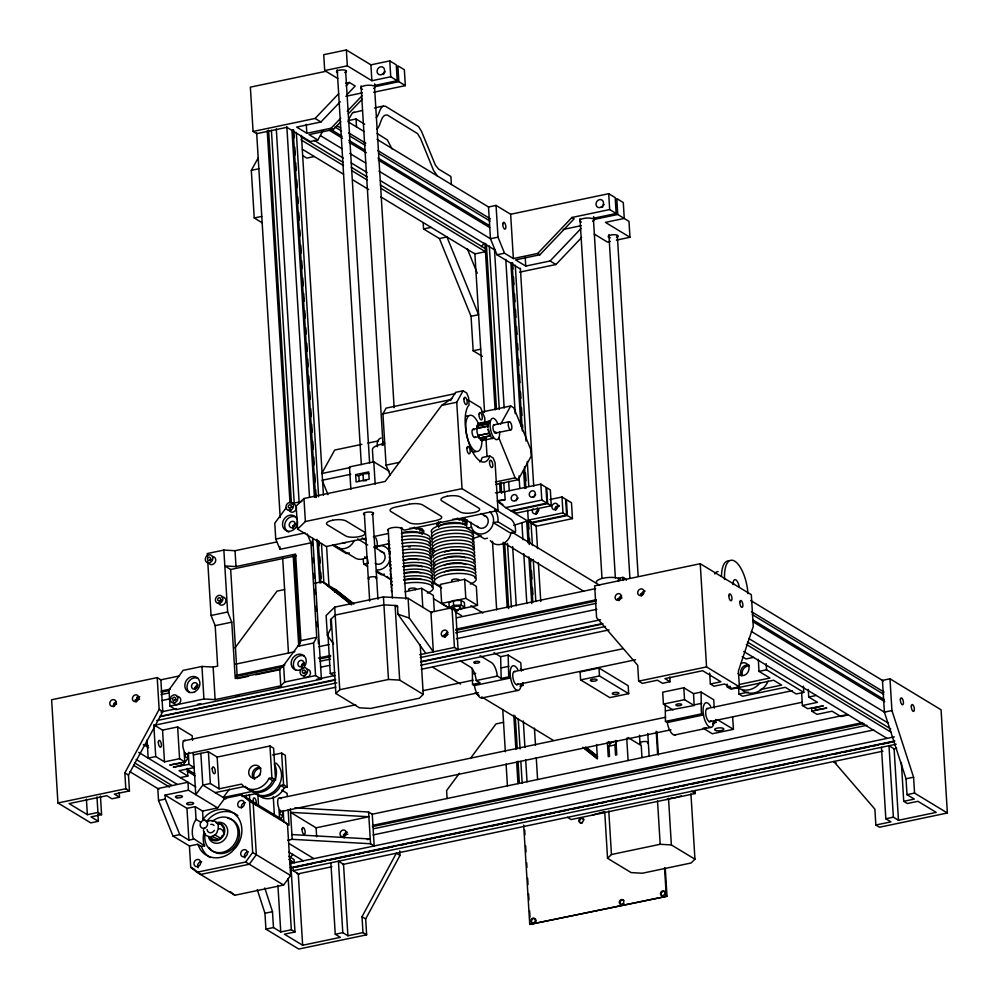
<?xml version="1.0" encoding="UTF-8"?>
<svg xmlns="http://www.w3.org/2000/svg" width="999" height="999" viewBox="0 0 999 999"><rect width="100%" height="100%" fill="white"/><g stroke="black" fill="none" stroke-linecap="round" stroke-linejoin="round"><path stroke-width="1.5" d="M479.745 424.188L480.019 423.638M488.961 423.077L489.023 421.69L477.722 424.051L478.046 424.612M219.268 824.4L218.282 823.601M488.224 429.145L489.11 431.568M480.569 439.897L486.376 438.062M472.315 668.294L472.539 684.44L474.363 685.551A12.587 4.983 78.2 0 0 482.829 697.652M493.993 652.659L500.624 656.68L501.198 678.433L508.741 676.847L510.564 677.959L474.363 685.551M500.624 656.68L508.166 655.107L508.741 676.847M665.222 705.282L665.459 721.428L667.282 722.527A12.587 4.983 78.2 0 0 675.749 734.627M673.026 709.927L663.423 704.095L662.687 692.195L683.816 687.762L693.543 693.668L694.143 705.494L665.571 710.888M693.543 693.668L701.086 692.082L701.286 710.639L701.66 713.835L703.483 714.934L667.282 722.527M212.175 821.49A18.469 15.897 -58.8 0 1 237.15 826.997A18.469 15.897 -58.8 0 1 222.465 852.347A18.469 15.897 -58.8 0 1 205.095 833.715C205.12 836.026 208.404 836.151 210.552 836.987C215.534 835.564 219.006 843.506 221.965 835.926C227.535 833.815 218.881 824.325 217.332 831.131C217.395 833.403 213.761 836.388 212.113 835.951M210.19 837.824L211.438 838.136M381.893 445.054L383.229 441.983M481.98 439.697L481.543 440.509L480.756 439.26M207.367 822.552L207.243 821.877M488.299 423.439L476.96 425.836L476.985 432.005L478.009 435.626L489.597 433.141L490.072 434.14M488.673 423.813L477.372 426.186L477.709 424.063M388.499 530.993A7.13 2.273 -3.5 0 1 391.808 527.772A7.13 2.273 -3.5 0 1 401.323 528.309L404.345 530.144L498.014 510.501L495.092 462.687L493.181 458.017L489.747 455.931L488.886 458.254A30.207 11.963 78.2 0 1 470.317 446.99A30.207 11.963 78.2 0 1 467.844 406.568L469.055 405.119L468.606 397.652L466.708 393.007L463.061 390.796L455.519 392.382L450.524 400.587M488.012 426.024L488.012 426.973M479.233 438.136L490.521 435.789L479.183 438.174L478.771 437.475L478.309 435.527L489.26 433.191M333.566 644.005L327.335 635.239L331.031 628.246L330.507 619.655L335.189 615.084L383.916 604.857L397.402 605.619L397.927 614.21L425.811 653.433M157.205 677.609L160.864 679.832L162.8 711.588L128.484 775.062L129.458 790.946L125.812 788.735L124.838 772.851L159.153 709.365L157.205 677.609L51.623 699.762L57.93 802.971L90.772 822.889L98.314 821.303L97.877 814.085M366.633 934.814L362.987 932.604L362.013 916.72L396.328 853.233L399.975 855.444L365.671 918.93L366.633 934.814L298.763 949.05L265.921 929.132L264.947 913.248L257.255 889.56M262.2 222.802L254.233 217.982L251.323 170.342L258.104 158.067M326.386 71.204L250.362 87.15L253.072 131.456L256.718 133.666L286.888 127.335L310.314 141.546L317.857 139.972L322.852 130.919M348.201 120.13L352.447 112.85L362.412 110.452M376.236 117.67C379.608 115.097 379.608 104.72 385.464 106.256L418.544 126.573L421.516 131.369L435.389 165.11L438.499 168.993L450.899 176.523L451.386 184.465M376.81 129.096C381.044 126.286 380.656 113.649 387.462 115.11L417.52 133.591L420.492 138.386L433.529 170.379L437.462 176.024M390.209 475.299L386.076 465.147L382.929 413.861L386.089 408.129L455.469 393.581M276.573 541.995L235.04 550.711L223.851 550.074L227.647 612L231.78 622.152L235.227 678.521L279.72 669.193L283.616 665.396L297.727 646.353L300.899 640.621L295.604 554.083L236.014 566.583L224.825 565.958L230.669 569.492L296.266 555.731M312.799 538.461L321.403 679.12L315.559 675.586L313.574 643.031L316.733 637.3L310.951 542.819L307.205 533.866M498.014 510.501L462.025 488.661L456.743 402.247L463.061 390.796M500.636 424.25L510.726 405.981L513.823 407.867L530.781 449.5L531.193 456.231L518.219 479.72L495.591 484.465M496.54 432.342L496.178 432.992A4.383 1.736 78.2 0 1 493.131 429.133A4.383 1.736 78.2 0 1 494.605 424.812M607.38 742.232L608.266 756.668L609.515 756.405L608.891 746.216L611.151 742.107L617.195 740.846M615.908 740.434L616.795 754.869L615.546 755.132L614.922 744.954L616.62 741.87M193.656 839.148L188.911 840.147L179.783 834.602L165.31 799.075L165.072 795.104L186.963 808.378L195.267 806.643L196.041 819.367L194.305 822.364A21.816 18.794 -58.8 0 0 193.294 838.436L204.595 845.791L201.373 846.465L197.727 844.255L189.423 845.991L173.002 836.026L158.529 800.499L157.805 788.586L187.962 782.254L188.449 790.197L217.645 807.904L224.7 798.388L241.521 794.854L279.47 817.881L287.5 824.237L290.634 875.524L283.579 885.039L234.84 895.254L196.915 872.252L190.734 867.357L189.423 845.991M193.319 754.932L208.404 751.76L217.17 757.08L269.955 746.003L273.614 748.214L275.549 779.969L271.903 777.759L269.031 778.358L267.208 781.505A18.469 15.897 -58.8 0 1 243.744 786.438L241.583 784.115L219.106 788.835L210.352 783.528L202.809 785.102L195.754 794.63L193.244 752.434M275.549 779.969L272.677 780.581L270.854 783.728A18.469 15.897 -58.8 0 1 247.39 788.648L245.23 786.338M272.59 754.982L281.631 753.084L285.289 755.294L287.225 787.062L283.579 784.839L280.707 785.451L278.883 788.598A18.469 15.897 -58.8 0 1 255.419 793.518M287.225 787.062L284.353 787.662L282.53 790.808A18.469 15.897 -58.8 0 1 259.066 795.728L256.905 793.418L241.92 796.565M286.238 507.717L274.775 523.189L275.749 539.073L280.032 549.313L310.951 542.819M481.468 246.753L484.016 243.319M234.977 647.901L277.06 591.121L284.603 589.547M187.387 768.468L187.849 776.036L179.083 770.716L194.168 767.557L188.936 764.385L173.252 767.182L182.929 765.147L187.987 758.316L187.725 754.058L184.715 754.695M229.42 789.173L223.239 797.502L253.259 791.208M214.323 830.356L213.524 831.443A4.383 3.771 -58.8 0 1 207.068 829.395M196.915 872.252L245.629 862.025L252.685 852.497L249.55 801.21L241.521 794.854M280.332 819.28L282.854 815.871L282.592 811.613L281.194 811.55L279.683 809.839L279.945 814.098L282.854 815.871M290.272 857.779L292.819 854.345M459.403 773.288L446.603 790.571L447.09 798.513M470.379 758.478L495.991 723.925L503.533 722.339M452.36 398.102L441.645 405.419L385.189 481.456L303.971 498.501L296.179 506.081L297.59 529.108L326.286 546.515L365.734 538.236M283.266 810.901L283.816 821.927M207.28 821.69C212.487 818.618 219.78 821.877 218.082 828.358M237.824 815.571A25.175 21.678 -58.8 0 0 210.29 817.507L206.706 821.34L203.047 819.13L206.643 815.296A25.175 21.678 -58.8 0 1 223.664 809.315L229.258 810.551L234.178 813.348L238.074 817.532A25.175 21.678 -58.8 0 1 236.239 847.04L231.793 851.81A25.175 21.678 -58.8 0 1 200.349 849.575L197.74 844.305M253.072 131.456L315.11 118.444L338.673 93.706M346.166 85.839L349.375 82.467L355.219 86.001L346.653 95.005M340.809 118.057L331.168 128.184L306.83 133.279L296.616 127.085L320.954 121.978L340.222 101.748M347.227 111.314L362.225 95.579M317.857 139.972L309.028 134.615L333.354 129.508L340.859 121.641M348.351 113.774L362.262 99.151M496.053 205.407L498.002 237.163L504.532 253.197L513.361 258.554L537.699 253.446L571.952 217.482L609.665 209.565L616.158 213.511L615.197 197.627L608.703 193.694L510.651 214.261L496.053 205.407L488.511 206.98L377.06 139.373M581.156 228.371L550.099 260.976L525.761 266.084L515.546 259.89L539.885 254.782L574.15 218.806L571.952 217.482M519.617 272.14L555.943 264.523L581.643 237.537M297.59 529.108L305.382 521.515L462.025 488.661M431.905 612.862L408.104 598.314L383.429 596.927L334.715 607.142L326.124 615.509L327.335 635.239M207.73 561.301L211.051 615.484L215.185 625.636L217.657 666.121L213.137 667.07L201.948 666.445L183.092 670.391L169.006 689.834L169.992 706.106L203.933 698.988L215.122 699.625L280.744 685.863L284.64 682.067L315.559 675.586M335.864 693.506L339.76 689.71L388.474 679.47L399.675 680.107L423.239 694.417L419.355 698.214L370.629 708.441L359.44 707.804L335.864 693.506L331.306 618.881M607.554 858.303L611.45 854.52L660.177 844.292L671.365 844.929L694.942 859.202L691.046 862.999L642.32 873.238L631.131 872.602L607.554 858.303L604.707 811.663M220.891 824.462C222.814 826.66 224.725 828.521 223.664 831.805M368.881 473.563L362.999 473.751L358.853 475.924L359.19 481.518M460.327 609.452L464.672 607.167L464.373 602.397L461.014 600.349L453.284 600.599L448.938 602.884L449.238 607.654L451.473 609.015M449.238 607.654L453.583 605.357L461.301 605.119L464.672 607.167M296.89 873.576L297.552 873.363M488.573 421.278L478.671 423.364L478.558 424.2M472.415 538.686L481.256 535.839M513.673 525.399L528.409 520.654M203.808 828.671C203.222 829.944 203.234 832.554 205.12 833.628M187.725 754.058L186.313 753.995L184.803 752.284L185.065 756.543L187.987 758.316M592.207 815.134L603.721 811.862M599.75 813.548L604.17 812.299M666.645 799.512L672.539 797.839M674.188 797.939L681.38 795.891M213.886 839.272L212.75 839.847L212.5 838.76M299.375 874.15L298.589 874.312M362.475 89.311A7.13 2.273 -3.5 0 1 363.211 86.051A7.13 2.273 -3.5 0 1 373.251 85.739L397.227 80.707L396.266 64.835L389.76 60.889L370.916 64.848L346.353 49.95L323.726 54.695L324.7 70.579L337.762 78.496M324.7 70.579L347.327 65.834L371.878 80.719L390.734 76.773L397.227 80.707M345.604 83.254L349.375 82.467M373.763 88.486A7.13 2.273 -3.5 0 0 374.862 86.713L398.838 81.681L405.332 85.627L404.358 69.743L397.864 65.809L398.838 81.681M345.829 96.316L362.412 92.832M373.651 92.27L405.332 85.627M374.475 107.929L383.529 106.031M348.489 120.554L356.031 118.981L364.71 124.251M314.335 156.531L306.793 158.117L302.822 155.719M251.323 170.342L258.866 168.756M254.233 217.982L261.775 216.396M423.189 222.889L423.551 228.946L431.093 227.36M439.398 238.561L446.94 236.975L478.596 314.71L471.053 316.296L439.398 238.561L423.551 228.946M498.002 237.163L490.459 238.736L378.996 171.129M616.158 213.511L592.182 218.531A7.13 2.273 -3.5 0 0 582.142 218.856A7.13 2.273 -3.5 0 0 581.406 222.103M592.694 221.278A7.13 2.273 -3.5 0 0 593.793 219.505L617.769 214.485L628.995 221.391L629.969 237.275L616.395 240.122M563.249 229.433L581.343 225.637M488.511 206.98L490.459 238.736L496.99 254.782L504.532 253.197M610.352 241.383L607.342 242.02L594.268 234.091M471.053 316.296L473.164 350.774L480.706 349.188M382.929 413.861L450.799 399.625M441.645 405.419L456.743 402.247M482.067 412L510.726 405.981M361.863 444.355L334.702 450.049L321.728 473.538L350.387 467.52M367.894 443.094L378.446 440.871M479.545 424.4L488.036 422.614M476.748 428.384L488.024 426.011M473.126 429.245L488.349 426.111M494.255 424.812L509.34 421.653M474.55 437.487L479.07 436.538M495.666 433.054L510.751 429.895A4.196 1.661 78.2 0 0 511.163 423.751A4.196 1.661 78.2 0 0 508.216 423.676A4.196 1.661 78.2 0 0 510.751 429.895M389.111 471.103L373.801 461.825L349.488 466.92L350.861 489.248M481.918 440.596L493.231 438.224M386.076 465.147L399.65 462.3M350.799 474.263L322.14 480.269L327.997 494.63M355.656 474.637L368.718 471.89L369.168 479.195L356.106 481.943L355.656 474.637L357.854 475.961M489.747 455.931L482.205 457.517L481.343 459.84A30.207 11.963 78.2 0 1 479.782 461.988M291.77 503.546L301.848 501.423M495.516 481.955L515.122 477.847L518.219 479.72M223.851 550.074L207.255 553.558L207.455 556.655M275.749 539.073L305.195 532.892M495.417 492.869L504.632 491.745L540.834 484.153L545.941 487.25L546.915 503.134L510.714 510.726M572.452 518.618L567.345 515.521L566.383 499.65L571.49 502.747L572.452 518.618L536.251 526.211L505.606 507.629L497.577 501.273L505.119 499.687L504.632 491.745M505.606 507.629L541.808 500.037L546.915 503.134M373.314 536.65L388.486 533.466M549.937 499.525L562 496.99L565.646 499.2L566.62 515.084L531.93 522.365L528.271 520.142L527.659 510.039M547.652 503.571L512.949 510.851L516.595 513.061L551.298 505.781L550.324 489.91L546.678 487.699L547.652 503.571L551.298 505.781M378.359 545.929L389.173 543.668M349.325 552.909L346.303 553.546L332.542 545.192M374.2 547.689L377.21 547.052A17.52 15.085 -58.8 0 0 375.711 537.699M466.983 519.705A17.52 15.085 -58.8 0 0 466.983 528.234L471.503 527.285M515.409 532.367L497.889 521.753L493.369 522.702L510.876 533.316L515.409 532.367A17.52 15.085 -58.8 0 0 511.263 519.343L497.34 510.764M528.271 520.142L562.974 512.874L566.62 515.084M531.143 523.114L567.345 515.521M430.694 549.25L433.703 548.626M363.311 559.365A17.52 15.085 -58.8 0 0 363.823 564.16L368.344 563.211M487.512 538.224L484.503 538.848L466.983 528.234M314.772 583.216L322.315 581.63L336.9 590.484L354.008 604.033M384.353 574.15L381.343 574.787L376.336 571.753M211.051 615.484L227.647 612M215.185 625.636L231.78 622.152M405.057 591.783L421.653 588.299L433.329 595.392L434.315 611.513M454.857 610.164L477.485 605.419L476.323 586.363L464.647 579.283L440.509 584.353L441.67 603.408L449.463 608.129M441.67 603.408L465.809 598.339L477.485 605.419M419.73 654.707L454.445 647.439L458.091 649.65L455.656 609.952L452.01 607.742L430.931 612.162L433.354 651.86L409.315 618.044L408.104 598.314M300.899 640.621L316.733 637.3M626.398 580.219A17.52 5.594 -3.5 0 0 622.926 577.372L618.393 578.321L618.581 581.368M297.727 646.353L313.574 643.031M709.677 673.126L710.351 684.003L713.998 686.213L724.55 684.003L731.855 688.423L739.397 686.837L738.423 670.966L753.271 626.46L751.323 594.692L700.237 563.711L594.655 585.864L596.59 617.619L637.699 665.284L638.673 681.156L642.32 683.378L657.404 680.207L662.512 683.304L670.054 681.73L669.78 677.06M160.514 679.894L178.833 676.061M235.689 664.135L294.855 651.723M318.656 646.728L329.208 644.517M456.668 617.782L595.591 588.636M161.189 691.008L170.354 689.098M236.001 675.324L284.852 665.072M318.431 658.029L330.644 655.469M455.831 629.208L596.278 599.75M136.701 697.339L139.748 696.703M161.126 692.22L168.756 690.621M235.926 676.523L283.254 666.608M319.892 658.915L330.582 656.68M455.756 630.419L596.203 600.961M113.661 704.557L116.721 703.92M135.04 700.074L139.623 699.113M160.989 694.63L168.619 693.031M194.58 687.587L197.627 686.95M237.325 678.621L248.002 676.373M255.644 674.775L280.07 669.655M301.436 665.172L304.495 664.535M319.755 661.326L330.444 659.09M443.419 635.389L447.989 634.427M455.631 632.829L596.078 603.371M617.444 598.888L622.027 597.926M640.347 594.08L643.393 593.443M161.776 700.536L170.929 698.613M320.542 667.245L329.695 665.322M456.406 638.736L596.853 609.278M327.872 633.778L330.294 673.476L334.815 672.527M160.926 711.975L176.199 708.778M197.565 704.295L200.624 703.646M235.727 696.291L238.786 695.641M278.471 687.324L281.531 686.675M316.646 679.32L334.965 675.474M420.242 657.579L600.586 619.755M321.403 679.12L175.836 709.652L169.992 706.106M159.927 716.358L335.489 679.532M420.979 661.6L602.647 623.501M159.54 716.795L335.664 680.032M420.579 662.037L602.809 624M156.681 720.616L336.813 682.829M420.779 665.222L605.494 626.473M154.146 725.311L335.814 687.212M421.303 669.28L609.078 629.894M153.796 724.799L162.55 730.107L177.635 726.947L192.233 735.801L192.507 740.334M472.652 673.9L475.674 673.276M501.311 667.894L508.853 666.308M183.329 740.958L355.706 704.807M422.814 690.721L473.151 680.169M514.335 671.528L622.639 648.813M460.314 660.938L470.866 667.344A12.225 4.845 78.2 0 1 476.236 680.531L497.365 676.111L501.198 678.433M472.539 684.44L480.082 682.866L476.236 680.531M185.489 740.496A7.13 2.822 78.2 0 0 182.879 742.931A7.13 2.822 78.2 0 0 184.003 750.686L184.815 761.875L179.583 758.703L164.498 761.862L155.732 756.555L148.189 758.141L147.09 739.984M185.589 754.145L478.471 692.719M516.595 684.715L635.576 659.765M598.988 668.019L580.132 671.977L580.619 679.907L609.815 697.614L628.671 693.668L628.184 685.726L598.988 668.019L599.475 675.961L628.671 693.668M519.942 686.113L522.964 685.476L522.952 682.504M481.58 698.039L517.782 690.446M184.815 761.875L169.73 765.034L180.007 763.373L182.929 765.147M580.619 679.907L599.475 675.961M57.93 802.971L125.812 788.735M638.673 681.156L706.555 666.92L739.397 686.837M180.307 777.609L187.849 776.036M753.508 657.379L745.966 658.965L742.207 656.693M129.458 790.946L114.373 794.105L119.48 797.214L119.193 792.544M119.48 797.214L111.938 798.788L106.831 795.691L69.118 803.608L87.363 814.672L97.927 812.449L101.573 814.672L100.437 796.028M165.072 795.104L188.449 790.197M758.291 659.365L759.015 671.378L766.558 669.805L803.783 692.382L803.408 686.226M710.351 684.003L720.903 681.78L702.659 670.716L664.947 678.633L670.054 681.73M158.529 800.499L165.31 799.075M101.573 814.672L91.021 816.882L98.314 821.303M215.21 792.632L243.731 786.65M727.11 684.115L727.284 686.975L730.331 686.338M739.485 684.415L769.967 678.021L759.015 671.378M663.423 704.095L684.54 699.675L694.143 705.494M738.523 686.912L738.96 694.055L748.114 692.145M760.301 689.585L781.643 685.102L773.613 680.232L730.931 689.185L727.284 686.975M694.23 704.869L701.773 703.296M195.267 806.643L202.56 811.076L217.645 807.904M279.732 798.189L665.646 717.232M706.83 708.603L792.257 690.684M665.459 721.428L701.66 713.835M803.783 692.382L796.24 693.955L785.289 687.312L742.619 696.266L738.96 694.055M836.2 762.961L833.778 761.488L874.887 809.153L875.848 825.024L879.507 827.234L947.377 812.999L941.07 709.789L889.984 678.808L882.442 680.381L884.39 712.137L906.031 778.783L907.005 794.667L914.297 799.088L903.733 801.31L901.36 762.474M808.266 689.472L808.728 697.04L816.27 695.454M280.469 811.688L670.966 729.782M709.09 721.79L802.147 702.272M173.002 836.026L179.783 834.602M712.861 723.089L715.883 722.464L715.871 719.492M608.891 746.216L614.922 744.954M801.66 693.418L802.397 705.506L817.482 702.347L808.728 697.04M703.121 728.271L706.143 727.634M674.5 735.014L710.701 727.422M802.397 705.506L807.629 708.691L823.326 705.893L813.648 707.916L816.57 709.69L826.847 708.029L811.762 711.188L811.575 708.079M732.704 717.419L733.428 729.332L712.312 733.753L704.395 728.958M371.815 814.297L846.59 714.71M848.376 714.934L840.833 716.508L832.08 711.201L816.995 714.36L811.762 711.188M316.096 827.834L368.893 816.757L290.559 812.337L316.096 827.834L316.646 836.725M884.39 712.137L891.932 710.564L889.984 678.808M287.675 840.284L292.207 839.335L370.542 843.755L374.188 845.966L372.252 814.21L368.594 812L294.867 807.829M372.49 825.411L862.537 722.627M372.427 826.623L863.985 723.513M343.281 835.114L347.864 834.153M373.813 828.708L866.907 725.286M373.077 834.939L873.8 729.919M367.232 839.622L370.254 838.985L291.908 834.565M289.722 863.685L894.33 736.862M290.322 867.731L894.854 740.921M894.455 741.37L292.982 867.532L293.169 870.703L298.276 873.8L331.868 866.757M295.067 867.269L311.863 863.748M319.493 862.149L325.599 860.863M328.659 860.226L354.608 854.782M357.654 854.133L363.761 852.859M366.82 852.222L392.769 846.777M400.399 845.166L406.506 843.893M409.565 843.256L421.778 840.696M424.825 840.047L435.514 837.811M438.573 837.162L444.68 835.888M447.727 835.251L473.676 829.807M490.472 826.285L502.684 823.713M505.744 823.076L516.433 820.841M519.48 820.191L525.586 818.918M528.646 818.281L545.429 814.759M548.488 814.11L554.595 812.836M557.642 812.187L568.331 809.952M571.391 809.315L583.603 806.742M586.65 806.106L597.34 803.87M600.387 803.221L606.493 801.947M609.552 801.31L626.348 797.776M629.395 797.14L635.501 795.866M638.561 795.216L649.238 792.981M652.297 792.344L664.51 789.772M667.557 789.135L678.246 786.9M681.306 786.25L687.412 784.977M690.459 784.34L707.255 780.806M710.301 780.169L716.408 778.895M719.467 778.246L730.157 776.011M733.204 775.374L745.416 772.801M753.046 771.203L759.153 769.929M762.212 769.28L788.161 763.835M791.22 763.199L797.327 761.925M800.374 761.275L811.063 759.04M814.11 758.403L826.323 755.831M833.965 754.233L840.072 752.959M843.119 752.309L869.068 746.865M872.127 746.228L878.233 744.954M881.28 744.305L891.97 742.07M293.169 870.703L896.178 744.218M342.557 864.51L882.966 751.161M893.655 748.925L896.702 748.276M695.079 790.459L695.267 793.518L571.116 819.555L567.469 817.344M264.947 913.248L272.49 911.675L264.797 887.974M906.031 778.783L913.573 777.197L891.932 710.564M265.921 929.132L273.464 927.547L280.756 931.98L291.321 929.757L294.967 931.98L290.597 860.514M907.005 794.667L914.547 793.081L947.377 812.999M294.967 931.98L284.403 934.19L302.647 945.254L340.359 937.349L335.252 934.252L330.881 862.786M335.252 934.252L342.794 932.666L347.902 935.763L362.987 932.604M881.455 747.314L885.826 818.768L893.368 817.182L898.476 820.279L936.188 812.374L917.944 801.298L907.392 803.521L903.733 801.31M875.848 825.024L890.933 821.865L885.826 818.768M523.676 825.087L529.745 924.437L666.995 896.253L665.284 868.306M666.995 896.253L529.745 924.437M490.497 435.801L490.084 435.102M478.671 423.364L479.12 424.063M497.44 500.624L505.119 499.687M353.359 112.35L354.358 112.263M366.358 480.644L363.424 480.731L362.999 473.751M452.597 609.69L455.694 609.602M555.456 507.367L556.156 507.417M217.532 839.247L215.934 840.359L214.96 839.622M397.927 614.21L409.315 618.044M479.433 437.787L480.531 439.897M214.598 834.664L220.117 838.024M629.969 237.275L605.406 222.377L624.263 218.419L623.289 202.547L616.795 198.601L617.769 214.485M377.123 133.466L387.35 139.922L392.02 148.888M347.864 121.666L364.111 131.518M336.601 125.537L340.584 127.959M348.539 132.78L365.796 143.244M377.734 150.487L490.521 218.906M334.915 126.985L341.546 131.006M349.513 135.839L365.434 145.492M378.696 153.534L490.159 221.141M315.11 118.444L320.954 121.978M331.168 128.184L333.354 129.508M537.699 253.446L539.885 254.782M550.099 260.976L555.943 264.523M330.207 129.046L342.145 136.289M348.788 140.322L364.71 149.975M377.972 158.029L489.435 225.637M329.22 130.245L342.495 138.287M349.126 142.308L366.371 152.772M378.321 160.015L489.772 227.622M320.617 135.727L341.845 148.601M349.812 153.434L365.734 163.087M314.036 140.347L343.231 158.054M351.186 162.887L367.108 172.54M380.382 180.594L494.493 249.812M496.99 254.782L520.417 268.993M300.811 136.663L343.269 162.412M351.236 167.245L367.157 176.898M380.419 184.952L485.252 248.526M301.011 139.835L343.469 165.584M351.423 170.417L367.345 180.082M380.619 188.124L485.439 251.711L474.887 253.921L380.669 196.778M302.385 149.288L343.519 174.238M352.809 179.882L368.731 189.535M473.164 350.774L482.455 356.406M467.457 399.625L480.556 407.567L484.69 417.719L484.977 422.377M750.749 600.511L883.441 680.993M751.435 611.625L884.115 692.107M752.397 614.672L883.753 694.342M752.996 619.954L884.352 699.637M753.346 621.952L884.702 701.635M751.36 631.455L884.053 711.937M748.763 638.498L888.086 723.014M747.489 642.057L890.783 728.97M746.353 644.43L890.983 732.155M497.577 501.273L502.909 504.495M743.756 651.473L887.05 738.386M481.218 513.474L486.538 516.695M511.8 532.03L599.587 585.277M462.587 517.794L478.546 527.472M503.821 542.794L583.628 591.208M701.086 692.082L713.723 699.75L714.248 708.154M717.607 719.73L733.428 729.332M715.883 722.464L714.048 721.353A12.587 4.983 78.2 0 1 707.155 724.799A12.587 4.983 78.2 0 1 703.471 706.231L704.195 704.295A12.587 4.983 78.2 0 1 710.689 706.405M362.2 537.949L365.959 540.234M374.712 545.541L377.21 547.052M373.838 546.853L384.478 553.309M432.355 582.342L441.67 587.999M470.929 605.744L482.904 612.999M357.679 538.898L367.682 544.967M364.523 556.818L367.182 558.429M433.691 598.763L449.65 608.453M454.97 611.675L461.613 615.709M336.576 546.69L354.083 557.317A12.587 10.839 -58.8 0 0 367.02 557.005M376.611 570.978L389.123 578.558M363.823 564.16L367.582 566.445M508.166 655.107L520.804 662.774L521.328 671.178M520.566 668.781L523.001 670.254M627.971 737.524L641.233 745.579L641.97 757.492M480.107 655.706L491.983 662.911A12.225 4.845 78.2 0 1 497.365 676.111M397.727 607.08L395.104 605.494L399.675 680.107M522.964 685.476L521.141 684.377A12.587 4.983 78.2 0 1 514.235 687.811A12.587 4.983 78.2 0 1 510.551 669.255L511.276 667.32A12.587 4.983 78.2 0 1 517.769 669.43M691.62 791.295L695.267 793.518M608.541 741.545L611.051 743.056M432.642 667.17L460.514 684.065M475.112 692.919L479.083 695.341M481.743 696.94L553.396 740.409M330.294 673.476L333.941 675.686M159.153 709.365L162.8 711.588M269.031 778.358L272.677 780.581M280.707 785.451L284.353 787.662M281.793 790.122L287.1 793.343L287.287 796.365M249.55 801.21L289.048 825.099L288.124 809.977M145.642 744.105L148.302 745.704M186.776 769.055L194.743 773.875M143.332 744.48L148.639 747.702M187.125 771.041L195.08 775.873M225.799 799.05L202.809 785.102L200.861 753.346M138.711 752.384L195.767 786.987M288.649 843.331L313.848 858.616M136.114 759.427L177.248 784.377M288.699 851.985L303.296 860.838M134.828 762.974L171.978 785.514M288.736 856.343L294.056 859.552L294.243 862.736L288.936 859.515M133.691 765.346L169.518 787.075M129.77 771.59L158.966 789.297M124.838 772.851L128.484 775.062M362.013 916.72L365.671 918.93M252.685 852.497L290.634 875.524M196.041 819.367L200.899 822.314M245.629 862.025L283.579 885.039M190.734 867.357L194.368 869.567M814.26 707.866L816.57 709.69M529.37 520.766L536.251 526.211M586.388 747.464L597.377 756.181M585.414 747.102L597.639 756.78M583.753 747.677L597.19 758.328M582.779 747.327L597.439 758.928L596.565 744.492M353.034 603.671L334.715 589.16L334.902 592.245M324.5 582.954L351.373 604.245M322.315 581.63L351.623 604.845M245.167 797.065L253.197 803.433L256.331 854.719L249.275 864.235L200.549 874.462L192.532 868.094M214.023 825.449L213.112 824.737A4.383 3.771 -58.8 0 0 210.752 824.425M230.257 891.62L234.84 895.254M204.595 845.791L204.246 845.079A21.816 18.794 -58.8 0 1 204.258 831.668M467.357 248.926L477.247 273.239M498.751 437.637L515.122 477.847M201.373 846.465L201.386 846.515A25.175 21.678 -58.8 0 0 210.24 857.554M913.573 777.197L914.547 793.081M898.476 820.279L894.105 748.825L888.998 745.729L893.368 817.182M766.183 663.648L766.558 669.805M700.237 563.711L706.555 666.92M690.946 793.918L694.942 859.202M683.816 687.762L684.54 699.675M668.518 798.288L671.365 844.929M656.93 731.693L658.353 754.982M656.193 731.243L657.629 754.532M664.56 867.856L666.258 895.803M657.517 800.761L660.177 844.292M617.332 235.864L638.161 576.361M647.764 733.391L649.175 756.443M608.703 193.694L609.665 209.565M608.891 234.578L629.907 578.184M639.51 735.214L639.984 742.981M622.926 577.372L623.114 580.419M626.735 738.211L628.096 760.539M593.618 216.621L593.793 219.505M593.468 219.805L615.359 577.847M579.994 218.669L601.997 578.271M608.791 810.976L611.45 854.52M562 496.99L562.974 512.874M540.834 484.153L541.808 500.037M525.212 257.105L525.761 266.084M520.379 268.294L533.716 486.288M536.088 525.224L537.524 548.576M538.374 562.587L540.759 601.523M515.272 265.197L526.036 441.146M527.272 461.388L528.796 486.301M531.081 523.676L532.417 545.479M533.266 559.49L535.839 601.535M510.651 214.261L513.361 258.554M512.649 262.799L513.024 269.031M513.511 276.81L513.986 284.603M514.547 293.943L515.034 301.723M515.509 309.515L515.984 317.295M516.558 326.636L517.032 334.428M517.594 343.768L517.981 350M518.556 359.34L518.931 365.572M519.505 374.912L519.98 382.692M520.554 392.045L520.929 398.264M521.503 407.617L521.977 415.397M522.552 424.737L522.739 427.859M525.499 473.014L525.986 480.794M528.459 521.278L528.933 529.07M529.507 538.411L529.795 543.081M530.744 558.653L530.931 561.775M531.505 571.116L531.98 578.896M532.554 588.236L532.929 594.467M512.062 262.712L522.352 430.881M524.537 466.695L525.874 488.499M527.872 521.203L529.295 544.555M530.157 558.566L532.829 602.172M510.889 262.537L520.891 426.036M523.563 469.642L524.7 488.324M526.698 521.028L528.034 542.819M528.896 556.843L531.743 603.546M505.781 259.44L515.209 413.598M519.018 475.886L519.78 488.336M521.878 522.589L522.927 539.722M523.788 553.733L526.835 603.571M534.453 728.146L535.514 745.441M536.263 757.729L537.587 779.532M494.468 249.188L504.17 408.029M508.653 481.206L509.228 490.559M512.649 546.615L516.271 605.781M523.314 721.016L524.937 747.489M525.699 759.939L527.035 781.742M489.31 245.966L499.313 409.465M503.796 482.654L504.358 491.995M507.504 543.381L511.413 607.217M518.269 719.342L520.079 748.925M520.841 761.375L522.165 783.179M524.687 830.181L524.975 834.839M525.636 845.703L526.023 851.922M526.685 862.786L526.972 867.444M527.634 878.308L528.009 884.515M528.583 893.83L528.958 900.037M529.62 910.913L530.007 917.119M486.388 244.193L496.491 409.253M500.961 482.442L501.635 493.331M504.682 543.169L508.678 608.566M515.247 716.008L517.257 748.713M518.019 761.163L519.343 782.966M484.94 243.306L495.129 409.927M499.6 483.104L500.174 492.457M503.221 542.282L507.217 607.679M513.798 715.122L515.884 749.387M516.645 761.837L517.981 783.641M474.85 253.309L484.565 412.137M492.47 541.383L496.665 609.889M502.759 709.552L505.344 751.772M506.093 764.048L507.43 785.851M486.014 439.473L487.062 456.568M464.647 579.283L465.809 598.339M461.014 600.349L461.301 605.119M453.284 600.599L453.583 605.357M452.01 607.742L454.445 647.439M389.76 60.889L390.734 76.773M421.653 588.299L422.814 607.355M420.204 644.667L423.239 694.417M374.687 83.829L374.862 86.713M374.538 87L394.143 407.692M401.473 527.559L405.856 599.163M370.916 64.848L371.878 80.719M361.064 85.864L383.067 445.467M388.199 529.532L392.395 598.026M377.41 446.678L377.222 443.618A5.032 4.333 -58.8 0 1 381.081 437.999M356.031 118.981L356.518 126.923M399.7 850.911L399.975 855.444M383.429 596.927L388.474 679.47M373.801 461.825L375.162 484.153M373.189 462.112L372.44 449.912A17.52 5.594 -3.5 0 1 384.677 443.581M346.353 49.95L347.327 65.834M345.642 71.054L369.605 462.862M372.652 512.612L377.947 599.263M337.187 69.768L361.351 464.685M364.298 512.874L369.68 601.048M368.594 812L370.542 843.755M306.281 124.313L306.83 133.279M334.715 607.142L339.76 689.71M301.436 135.489L323.439 495.192M326.586 546.578L328.958 585.514M347.902 935.763L343.531 864.31L338.424 861.213L342.794 932.666M296.328 132.392L318.619 496.765M321.478 543.481L323.851 582.417M293.706 129.995L294.181 137.787M294.755 147.128L295.229 154.907M295.704 162.7L296.179 170.479M296.753 179.832L297.227 187.612M297.802 196.953L298.189 203.184M298.751 212.525L299.225 220.317M299.8 229.658L300.187 235.889M300.761 245.23L301.236 253.009M301.71 260.801L302.185 268.581M302.759 277.934L303.234 285.714M303.708 293.506L304.183 301.286M304.757 310.627L305.232 318.419M305.806 327.759L306.181 333.991M306.755 343.331L307.23 351.111M307.704 358.903L308.179 366.683M308.753 376.024L309.228 383.816M309.702 391.596L310.19 399.388M310.751 408.728L311.226 416.521M311.713 424.3L312.188 432.092M312.749 441.433L313.236 449.213M313.711 457.005L314.185 464.785M314.76 474.125L315.234 481.918M315.709 489.697L316.183 497.49M318.856 541.083L319.131 545.754M319.805 556.655L320.179 562.887M320.754 572.227L321.141 578.458M293.119 129.907L315.597 497.402M318.269 540.996L320.841 583.041M291.945 129.733L314.423 497.227M316.995 539.273L319.668 582.867M286.838 126.636L309.515 497.24M312.175 540.846L312.462 545.516M313.224 557.966L313.511 562.637M314.173 573.538L314.46 578.209M315.147 589.41L315.434 594.055M316.171 606.243L316.471 611.101M317.133 621.94L317.42 626.585M318.182 638.948L318.469 643.631M303.971 498.501L305.382 521.515M276.286 128.859L299.138 502.572M271.416 130.295L294.28 504.008M268.594 130.082L291.458 503.796M292.782 525.599L292.982 528.708M294.593 555.182L300.025 643.943M267.233 130.757L289.997 502.909M293.231 555.856L298.751 646.166M256.668 132.967L280.195 517.582M282.68 558.066L288.486 653.059M279.87 546.665L280.032 549.313M298.276 873.8L302.647 945.254M283.616 665.396L284.64 682.067M290.334 808.765L292.207 839.335M279.72 669.193L280.744 685.863M281.631 753.084L283.579 784.839M288.187 878.496L291.321 929.757M279.683 819.417L278.871 808.241A7.13 2.822 78.2 0 1 277.884 799.787A7.13 2.822 78.2 0 1 281.181 798.763M273.251 796.59L274.45 816.245M269.955 746.003L271.903 777.759M277.909 885.376L280.756 931.98M272.49 911.675L273.464 927.547M257.792 793.706L258.529 805.806M235.04 550.711L236.014 566.583M249.4 794.442L249.775 800.486M246.191 795.067L246.378 798.101M230.669 569.492L237.312 678.296M213.137 667.07L215.122 699.625M217.17 757.08L219.106 788.835M208.404 751.76L210.352 783.528M201.948 666.445L203.933 698.988M202.56 811.076L203.047 819.13M188.936 764.385L188.386 753.346A7.13 2.822 78.2 0 0 188.799 752.247M186.963 808.378L188.911 840.147M177.635 726.947L179.583 758.703M162.55 730.107L164.498 761.862M153.883 726.31L155.732 756.555M96.978 796.915L97.927 812.449M86.413 799.138L87.363 814.672M495.279 431.843L495.304 432.829M536.113 514.273A3.359 2.885 -58.8 0 1 538.786 509.665M537.325 507.929A3.359 2.885 -58.8 0 1 537.599 512.425A3.359 2.885 -58.8 0 1 533.341 513.311A3.359 2.885 -58.8 0 1 533.066 508.828M555.731 510.152A3.359 2.885 -58.8 0 1 559.19 505.494M554.845 509.278A3.359 2.885 -58.8 0 1 559.153 506.418M374.987 547.202A12.587 10.839 -58.8 0 1 390.172 553.771M390.209 558.628A12.587 10.839 -58.8 0 1 376.86 569.954M368.032 562.087A12.587 10.839 -58.8 0 1 367.757 559.69M494.755 509.827A17.52 15.085 -58.8 0 1 497.889 521.753M489.735 511.813A12.587 10.839 -58.8 0 1 486.338 532.554A12.587 10.839 -58.8 0 1 470.979 522.177M510.876 533.316A12.587 10.839 -58.8 0 1 501.96 544.03A12.587 10.839 -58.8 0 1 490.334 540.534M534.415 496.878A3.359 2.885 -58.8 0 1 535.701 494.655M536.7 513.911A3.359 2.885 -58.8 0 1 538.748 510.377M516.308 500.674A3.359 2.885 -58.8 0 1 518.306 497.977M456.768 518.543A15.11 4.82 -3.5 0 1 466.058 524.175M438.236 526.223A15.11 4.82 -3.5 0 1 437.562 522.577M413.773 527.559A15.11 4.82 -3.5 0 1 423.064 533.204M741.071 663.398A6.718 5.782 -58.8 0 1 748.538 665.846A6.718 5.782 -58.8 0 1 745.903 674.425A6.718 5.782 -58.8 0 1 737.974 673.476M741.62 675.686A6.718 5.782 -58.8 0 1 742.12 667.819A6.718 5.782 -58.8 0 1 749.337 665.284M742.382 675.174A6.718 5.782 -58.8 0 1 749.3 665.834M768.131 681.118A18.469 15.897 -58.8 0 1 742.245 690.209M759.864 683.141A18.469 15.897 -58.8 0 1 737.137 687.112M641.52 595.966A3.521 3.034 -58.8 0 1 645.154 591.071M618.893 600.711A3.521 3.034 -58.8 0 1 621.69 595.866M380.269 551.373A6.718 5.782 -58.8 0 1 384.503 559.927A6.718 5.782 -58.8 0 1 375.1 563.224M391.571 579.969A12.587 10.839 -58.8 0 1 387.175 576.473M354.22 540.496A12.587 10.839 -58.8 0 1 334.628 544.605M345.991 542.407A6.718 5.782 -58.8 0 1 342.869 543.056M483.429 515.447A6.718 5.782 -58.8 0 1 487.275 524.762A6.718 5.782 -58.8 0 1 477.222 526.173M244.917 857.879A3.771 3.247 -58.8 0 1 248.414 851.835M241.521 807.854A3.771 3.247 -58.8 0 1 245.404 802.609M198.152 867.681A3.771 3.247 -58.8 0 1 201.648 861.65M721.478 576.236A26.861 10.639 78.2 0 1 728.733 560.839M724.6 579.495A26.861 10.639 78.2 0 1 734.715 561.163A26.861 10.639 78.2 0 1 747.951 593.656M733.166 584.69A7.13 2.822 78.2 0 1 735.464 579.645A7.13 2.822 78.2 0 1 739.16 586.65M732.941 582.617A7.13 2.822 78.2 0 1 733.653 584.078M364.722 514.91A5.032 1.611 -3.5 0 1 365.234 512.612A5.032 1.611 -3.5 0 1 372.327 512.387A5.032 1.611 -3.5 0 1 371.815 514.685M602.547 207.28A4.196 3.609 -58.8 0 1 604.158 204.508M610.352 237.812A5.032 1.611 -3.5 0 1 609.278 235.527A5.032 1.611 -3.5 0 1 616.683 234.977A5.032 1.611 -3.5 0 1 616.47 237.362M337.674 72.777A5.032 1.611 -3.5 0 1 338.199 70.479A5.032 1.611 -3.5 0 1 345.292 70.267A5.032 1.611 -3.5 0 1 344.767 72.552M383.616 74.488A4.196 3.609 -58.8 0 1 383.928 73.451M384.478 72.502A4.196 3.609 -58.8 0 1 385.227 71.703M596.54 582.904A12.587 4.021 -3.5 0 1 604.932 577.872A12.587 4.021 -3.5 0 1 620.204 579.095M454.882 608.491A3.696 1.174 -3.5 0 1 454.095 606.818A3.696 1.174 -3.5 0 1 459.515 606.418A3.696 1.174 -3.5 0 1 459.365 608.166M433.079 555.931A20.979 6.693 -3.5 0 1 455.182 546.778A20.979 6.693 -3.5 0 1 473.439 554.657M432.879 552.597A20.979 6.693 -3.5 0 1 452.235 543.581A20.979 6.693 -3.5 0 1 474.338 549.55M439.435 585.476A20.979 6.693 -3.5 0 1 441.146 576.061A20.979 6.693 -3.5 0 1 470.317 574.725A20.979 6.693 -3.5 0 1 470.304 584.065M434.303 575.936A20.979 6.693 -3.5 0 1 453.671 566.933A20.979 6.693 -3.5 0 1 475.774 572.889M434.103 572.602A20.979 6.693 -3.5 0 1 453.459 563.598A20.979 6.693 -3.5 0 1 475.561 569.555M473.002 531.156A20.979 6.693 -3.5 0 1 472.215 534.652M431.855 535.926A20.979 6.693 -3.5 0 1 443.306 528.009A20.979 6.693 -3.5 0 1 468.281 528.284M444.48 571.865A12.587 4.021 -3.5 0 1 464.398 570.404M438.661 527.297A13.424 4.283 -3.5 0 1 451.248 522.627A13.424 4.283 -3.5 0 1 465.197 525.337M431.655 532.592A20.979 6.693 -3.5 0 1 442.295 524.85A20.979 6.693 -3.5 0 1 466.833 524.6M434.39 550.836A20.979 6.693 -3.5 0 1 452.035 540.247A20.979 6.693 -3.5 0 1 473.026 547.989M438.648 525.062A13.424 4.283 -3.5 0 1 440.734 521.74M452.797 519.205A13.424 4.283 -3.5 0 1 465.197 523.114M434.515 579.27A20.979 6.693 -3.5 0 1 456.618 570.117A20.979 6.693 -3.5 0 1 474.862 578.009M432.267 542.594A20.979 6.693 -3.5 0 1 454.37 533.441A20.979 6.693 -3.5 0 1 472.627 541.321M432.067 539.26A20.979 6.693 -3.5 0 1 451.423 530.244A20.979 6.693 -3.5 0 1 473.526 536.213M432.467 545.929A20.979 6.693 -3.5 0 1 454.57 536.775A20.979 6.693 -3.5 0 1 472.827 544.655M444.642 552.085A10.914 3.484 -3.5 0 1 461.9 550.811M435.214 564.173A20.979 6.693 -3.5 0 1 452.847 553.596A20.979 6.693 -3.5 0 1 473.851 561.326M432.967 557.542A20.979 6.693 -3.5 0 1 455.394 550.112A20.979 6.693 -3.5 0 1 474.75 556.218M443.668 558.528A12.587 4.021 -3.5 0 1 465.372 557.842M433.903 569.268A20.979 6.693 -3.5 0 1 456.006 560.114A20.979 6.693 -3.5 0 1 474.25 568.006M433.691 565.933A20.979 6.693 -3.5 0 1 453.059 556.93A20.979 6.693 -3.5 0 1 475.162 562.887M444.08 565.197A12.587 4.021 -3.5 0 1 465.784 564.51M464.785 518.668A13.424 4.283 -3.5 0 1 462.712 522.002M439.548 522.727A13.424 4.283 -3.5 0 1 438.449 521.728M457.33 518.306A7.555 2.41 -3.5 0 1 459.14 519.967M451.973 580.918A3.696 1.174 -3.5 0 1 455.556 579.033A3.696 1.174 -3.5 0 1 458.341 580.719M402.797 556.78A20.979 6.693 -3.5 0 1 425.099 556.918A20.979 6.693 -3.5 0 1 430.444 563.686M390.097 564.947A20.979 6.693 -3.5 0 1 390.884 561.45M389.885 561.613A20.979 6.693 -3.5 0 1 389.573 559.89M402.585 553.446A20.979 6.693 -3.5 0 1 431.356 558.566M404.42 583.466A20.979 6.693 -3.5 0 1 429.67 584.54A20.979 6.693 -3.5 0 1 427.31 593.094M391.72 591.633A20.979 6.693 -3.5 0 1 391.408 589.897M404.021 576.798A20.979 6.693 -3.5 0 1 426.323 576.923A20.979 6.693 -3.5 0 1 431.668 583.691M391.321 584.964A20.979 6.693 -3.5 0 1 392.108 581.455M391.108 581.63A20.979 6.693 -3.5 0 1 391.908 578.121M403.808 573.451A20.979 6.693 -3.5 0 1 432.579 578.583M401.573 536.775A20.979 6.693 -3.5 0 1 423.876 536.9A20.979 6.693 -3.5 0 1 429.22 543.668M388.873 544.942A20.979 6.693 -3.5 0 1 388.549 543.219M403.671 579.982A12.587 4.021 -3.5 0 1 421.403 579.42M403.196 532.342A13.424 4.283 -3.5 0 1 422.202 534.365M388.661 541.608A20.979 6.693 -3.5 0 1 388.349 539.885M401.361 533.441A20.979 6.693 -3.5 0 1 430.132 538.561M402.385 550.112A20.979 6.693 -3.5 0 1 424.687 550.249A20.979 6.693 -3.5 0 1 430.045 557.005M389.685 558.279A20.979 6.693 -3.5 0 1 389.373 556.555M409.815 528.221A13.424 4.283 -3.5 0 1 422.202 532.13M404.22 580.132A20.979 6.693 -3.5 0 1 426.523 580.257A20.979 6.693 -3.5 0 1 431.88 587.025M391.521 588.299A20.979 6.693 -3.5 0 1 392.307 584.79M401.973 543.444A20.979 6.693 -3.5 0 1 424.288 543.568A20.979 6.693 -3.5 0 1 429.632 550.337M389.273 551.61A20.979 6.693 -3.5 0 1 390.072 548.114M389.073 548.276A20.979 6.693 -3.5 0 1 389.86 544.78M401.773 540.109A20.979 6.693 -3.5 0 1 430.532 545.229M402.185 546.778A20.979 6.693 -3.5 0 1 424.488 546.915A20.979 6.693 -3.5 0 1 429.832 553.671M389.485 554.944A20.979 6.693 -3.5 0 1 390.272 551.448M408.441 546.928A7.555 2.41 -3.5 0 1 410.402 546.79M403.546 560.314A10.914 3.484 -3.5 0 1 418.906 559.827M403.196 563.448A20.979 6.693 -3.5 0 1 425.512 563.586A20.979 6.693 -3.5 0 1 430.856 570.354M390.497 571.615A20.979 6.693 -3.5 0 1 391.296 568.119M389.985 566.558A20.979 6.693 -3.5 0 1 391.084 564.785M402.997 560.114A20.979 6.693 -3.5 0 1 431.755 565.234M402.859 566.645A12.587 4.021 -3.5 0 1 422.39 566.858M403.608 570.117A20.979 6.693 -3.5 0 1 425.911 570.254A20.979 6.693 -3.5 0 1 431.268 577.022M390.909 578.284A20.979 6.693 -3.5 0 1 390.597 576.56M390.709 574.949A20.979 6.693 -3.5 0 1 390.384 573.226M403.409 566.783A20.979 6.693 -3.5 0 1 432.167 571.903M406.006 572.577A12.587 4.021 -3.5 0 1 420.991 572.752M422.003 528.796A13.424 4.283 -3.5 0 1 419.717 531.018M401.511 528.821A7.555 2.41 -3.5 0 1 402.385 528.209M414.335 527.322A7.555 2.41 -3.5 0 1 416.146 528.983M408.978 589.934A3.696 1.174 -3.5 0 1 412.562 588.049A3.696 1.174 -3.5 0 1 415.347 589.735M492.857 438.549A9.228 3.659 78.2 0 1 489.198 433.554M488.536 431.493A9.228 3.659 78.2 0 1 488.074 429.32M487.824 427.147A9.228 3.659 78.2 0 1 489.922 420.554M499.6 431.83A10.914 4.321 78.2 0 1 494.143 438.074A10.914 4.321 78.2 0 1 490.509 421.004A10.914 4.321 78.2 0 1 497.989 424.263M732.866 582.904A6.718 2.66 78.2 0 1 733.541 584.29M714.76 573.95A18.469 7.318 78.2 0 1 718.081 571.603M362.737 475.137A4.196 1.336 -3.5 0 1 363.461 474.837M475.299 436.95A4.196 1.661 78.2 0 1 472.14 433.329A4.196 1.661 78.2 0 1 474.075 429.82M481.93 439.735A18.469 7.318 78.2 0 1 472.327 448.414A18.469 7.318 78.2 0 1 466.446 420.055A18.469 7.318 78.2 0 1 478.758 424.463M475.761 451.56A18.469 7.318 78.2 0 1 471.89 451.461M465.884 416.433A18.469 7.318 78.2 0 1 467.707 415.871M344.18 837.861A3.521 3.034 -58.8 0 1 347.44 832.229M175.861 699.725A1.673 1.449 -58.8 0 1 176.161 699.412M176.748 696.653A4.196 3.609 -58.8 0 1 180.769 699.837A4.196 3.609 -58.8 0 1 177.235 704.595A4.196 3.609 -58.8 0 1 173.227 701.41M293.394 504.145A4.196 3.609 -58.8 0 1 295.492 510.427A4.196 3.609 -58.8 0 1 289.073 509.977M212.712 556.568A4.196 3.609 -58.8 0 1 215.11 562.4A4.196 3.609 -58.8 0 1 208.828 563.274M291.808 506.968A1.673 1.449 -58.8 0 1 292.17 506.73M307.455 669.38A4.196 3.609 -58.8 0 1 309.852 675.199A4.196 3.609 -58.8 0 1 303.571 676.086M305.369 672.889A1.673 1.449 -58.8 0 1 306.231 671.965M221.84 597.14A4.196 3.609 -58.8 0 1 225.824 599.974A4.196 3.609 -58.8 0 1 222.977 604.882A4.196 3.609 -58.8 0 1 218.506 602.897M220.604 600.998A1.673 1.449 -58.8 0 1 221.254 599.887M210.614 560.089A1.673 1.449 -58.8 0 1 211.139 559.39M195.329 689.51A3.359 2.885 -58.8 0 1 198.002 684.902M301.673 667.207A3.359 2.885 -58.8 0 1 304.345 662.599M293.182 528.271A3.359 2.885 -58.8 0 1 295.841 523.663M297.59 521.615A8.392 7.23 -58.8 0 1 287.3 531.068A8.392 7.23 -58.8 0 1 284.827 518.131A8.392 7.23 -58.8 0 1 297.215 519.617M302.897 668.319A8.392 7.23 -58.8 0 1 291.233 664.497A8.392 7.23 -58.8 0 1 300.824 654.233A8.392 7.23 -58.8 0 1 304.383 666.72M288.886 532.192A8.392 7.23 -58.8 0 1 285.964 520.954A8.392 7.23 -58.8 0 1 297.227 517.794M295.904 670.292A8.392 7.23 -58.8 0 1 294.605 659.977A8.392 7.23 -58.8 0 1 304.245 655.893M189.56 692.594A8.392 7.23 -58.8 0 1 188.262 682.28A8.392 7.23 -58.8 0 1 197.902 678.196M533.903 923.363A2.522 2.173 -58.8 0 1 531.493 921.453A2.522 2.173 -58.8 0 1 533.616 918.593A2.522 2.173 -58.8 0 1 536.013 920.504M535.976 921.14A2.522 2.173 -58.8 0 1 535.789 921.752M663.623 896.153A2.522 2.173 -58.8 0 1 661.226 893.818A2.522 2.173 -58.8 0 1 664.123 891.37A2.522 2.173 -58.8 0 1 665.509 894.542M624 903.758A2.522 2.173 -58.8 0 1 621.853 904.832M621.291 904.707A2.522 2.173 -58.8 0 1 620.416 901.335A2.522 2.173 -58.8 0 1 623.801 900.386M582.017 823.213A2.522 2.173 -58.8 0 1 579.62 821.503A2.522 2.173 -58.8 0 1 581.331 818.568A2.522 2.173 -58.8 0 1 584.015 819.754M712.687 723.276A2.935 0.937 -3.5 0 1 712.899 724.412M517.994 683.828A6.718 2.66 78.2 0 1 513.111 678.883A6.718 2.66 78.2 0 1 515.272 671.728M710.913 720.803A6.718 2.66 78.2 0 1 706.031 715.858A6.718 2.66 78.2 0 1 708.191 708.716M445.054 637.175A3.521 3.034 -58.8 0 1 447.864 632.33M369.293 579.095A4.196 1.336 -3.5 0 1 369.455 577.285A4.196 1.336 -3.5 0 1 375.112 576.86A4.196 1.336 -3.5 0 1 375.936 578.608M640.983 743.905A4.196 1.336 -3.5 0 1 641.158 742.082A4.196 1.336 -3.5 0 1 646.803 741.67A4.196 1.336 -3.5 0 1 647.627 743.418M254.383 779.22A6.718 5.782 -58.8 0 1 252.947 771.752A6.718 5.782 -58.8 0 1 259.553 767.369M253.808 803.021A3.521 1.399 78.2 0 1 253.609 798.164A3.521 1.399 78.2 0 1 255.881 800.174A3.521 1.399 78.2 0 1 255.682 804.67M254.795 778.995A6.718 5.782 -58.8 0 1 254.807 771.852A6.718 5.782 -58.8 0 1 261.014 768.256M274.413 764.185A18.469 15.897 -58.8 0 1 269.056 788.111A18.469 15.897 -58.8 0 1 246.853 787.587M275.911 763.011A18.469 15.897 -58.8 0 1 276.423 788.96A18.469 15.897 -58.8 0 1 251.96 790.684M259.515 775.736A6.718 5.782 -58.8 0 1 260.402 774.225M216.945 823.014A9.228 7.955 -58.8 0 1 223.601 835.414A9.228 7.955 -58.8 0 1 209.378 837.487M216.121 822.776A10.914 9.391 -58.8 0 1 227.51 829.095A10.914 9.391 -58.8 0 1 220.517 842.482A10.914 9.391 -58.8 0 1 208.566 837.237M227.535 818.156A18.469 15.897 -58.8 0 1 236.263 844.317A18.469 15.897 -58.8 0 1 209.028 847.514M113.574 706.705A3.521 3.034 -58.8 0 1 116.371 701.86M136.201 701.96A3.521 3.034 -58.8 0 1 138.998 697.115M456.418 610.539L457.917 610.551L456.418 610.539M332.692 520.254L332.168 520.367A10.065 3.209 -3.5 0 0 327.497 524.925L345.604 535.901A10.065 3.209 -3.5 0 0 359.028 536.663L359.553 536.55A10.065 3.209 -3.5 0 0 364.223 531.992L346.129 521.016A10.065 3.209 -3.5 0 0 332.692 520.254M409.203 504.208L395.691 507.042A10.065 3.209 -3.5 0 0 391.021 511.6L409.128 522.577A10.065 3.209 -3.5 0 0 422.552 523.339L436.063 520.504A10.065 3.209 -3.5 0 0 440.734 515.946L422.639 504.97A10.065 3.209 -3.5 0 0 409.203 504.208M447.127 496.253L446.615 496.366A10.065 3.209 -3.5 0 0 441.933 500.924L460.039 511.9A10.065 3.209 -3.5 0 0 473.476 512.662L474.001 512.549A10.065 3.209 -3.5 0 0 478.671 507.992L460.564 497.015A10.065 3.209 -3.5 0 0 447.127 496.253M555.906 509.415A3.359 2.885 -58.8 0 0 556.942 503.821A3.359 2.885 -58.8 0 0 551.985 506.306A3.359 2.885 -58.8 0 0 555.906 509.415M613.711 694.417A3.359 1.074 -3.5 0 0 618.93 693.318A3.359 1.074 -3.5 0 0 614.135 692.544A3.359 1.074 -3.5 0 0 613.711 694.417M591.82 681.143A3.359 1.074 -3.5 0 0 597.04 680.044A3.359 1.074 -3.5 0 0 592.245 679.258A3.359 1.074 -3.5 0 0 591.82 681.143M533.241 496.89A3.359 2.885 -58.8 0 0 534.265 491.296A3.359 2.885 -58.8 0 0 529.308 493.781A3.359 2.885 -58.8 0 0 533.241 496.89M515.134 500.686A3.359 2.885 -58.8 0 0 516.171 495.092A3.359 2.885 -58.8 0 0 511.201 497.577A3.359 2.885 -58.8 0 0 515.134 500.686M641.895 595.292A3.521 3.034 -58.8 0 0 642.969 589.422A3.521 3.034 -58.8 0 0 637.762 592.02A3.521 3.034 -58.8 0 0 641.895 595.292M728.87 595.541A3.521 1.399 78.2 0 0 730.993 600.761A3.521 1.399 78.2 0 0 731.343 595.591A3.521 1.399 78.2 0 0 728.87 595.541M739.822 602.172A3.521 1.399 78.2 0 0 741.945 607.392A3.521 1.399 78.2 0 0 742.294 602.235A3.521 1.399 78.2 0 0 739.822 602.172M619.268 600.037A3.521 3.034 -58.8 0 0 620.342 594.168A3.521 3.034 -58.8 0 0 615.134 596.765A3.521 3.034 -58.8 0 0 619.268 600.037M176.935 797.764A3.521 1.124 -3.5 0 0 182.43 796.615A3.521 1.124 -3.5 0 0 177.385 795.803A3.521 1.124 -3.5 0 0 176.935 797.764M188.174 804.582A3.521 1.124 -3.5 0 0 193.669 803.433A3.521 1.124 -3.5 0 0 188.624 802.609A3.521 1.124 -3.5 0 0 188.174 804.582M245.192 856.53A3.771 3.247 -58.8 0 0 246.341 850.224A3.771 3.247 -58.8 0 0 240.759 853.021A3.771 3.247 -58.8 0 0 245.192 856.53M242.183 807.304A3.771 3.247 -58.8 0 0 243.331 801.011A3.771 3.247 -58.8 0 0 237.75 803.795A3.771 3.247 -58.8 0 0 242.183 807.304M198.439 866.32A3.771 3.247 -58.8 0 0 199.588 860.027A3.771 3.247 -58.8 0 0 194.006 862.811A3.771 3.247 -58.8 0 0 198.439 866.32M489.535 462A3.771 1.498 78.2 0 0 491.82 467.594A3.771 1.498 78.2 0 0 492.182 462.062A3.771 1.498 78.2 0 0 489.535 462M463.911 399.051A3.771 1.498 78.2 0 0 466.183 404.645A3.771 1.498 78.2 0 0 466.558 399.125A3.771 1.498 78.2 0 0 463.911 399.051M466.92 448.276A3.771 1.498 78.2 0 0 469.193 453.871A3.771 1.498 78.2 0 0 469.567 448.339A3.771 1.498 78.2 0 0 466.92 448.276M600.961 207.243A4.196 3.609 -58.8 0 0 602.247 200.237A4.196 3.609 -58.8 0 0 596.053 203.346A4.196 3.609 -58.8 0 0 600.961 207.243M502.784 223.951A3.521 1.399 78.2 0 0 504.92 229.171A3.521 1.399 78.2 0 0 505.257 224.001A3.521 1.399 78.2 0 0 502.784 223.951M382.03 74.438A4.196 3.609 -58.8 0 0 383.316 67.445A4.196 3.609 -58.8 0 0 377.123 70.542A4.196 3.609 -58.8 0 0 382.03 74.438M478.983 414.36A3.771 1.498 78.2 0 0 481.268 419.955A3.771 1.498 78.2 0 0 481.63 414.423A3.771 1.498 78.2 0 0 478.983 414.36M302.073 829.195A3.521 1.399 78.2 0 0 304.195 834.415A3.521 1.399 78.2 0 0 304.545 829.257A3.521 1.399 78.2 0 0 302.073 829.195M344.193 836.463A3.521 3.034 -58.8 0 0 345.267 830.581A3.521 3.034 -58.8 0 0 340.06 833.191A3.521 3.034 -58.8 0 0 344.193 836.463M175.287 702.484A4.196 3.609 -58.8 0 0 176.573 695.491A4.196 3.609 -58.8 0 0 170.367 698.588A4.196 3.609 -58.8 0 0 175.287 702.484M174.563 700.299A1.673 1.449 -58.8 0 0 175.075 697.502A1.673 1.449 -58.8 0 0 172.59 698.751A1.673 1.449 -58.8 0 0 174.563 700.299M290.934 510.039A4.196 3.609 -58.8 0 0 292.22 503.046A4.196 3.609 -58.8 0 0 286.026 506.143A4.196 3.609 -58.8 0 0 290.934 510.039M290.209 507.867A1.673 1.449 -58.8 0 0 290.721 505.069A1.673 1.449 -58.8 0 0 288.249 506.306A1.673 1.449 -58.8 0 0 290.209 507.867M209.54 560.289A1.673 1.449 -58.8 0 0 210.052 557.492A1.673 1.449 -58.8 0 0 207.567 558.728A1.673 1.449 -58.8 0 0 209.54 560.289M210.265 562.462A4.196 3.609 -58.8 0 0 211.551 555.469A4.196 3.609 -58.8 0 0 205.344 558.578A4.196 3.609 -58.8 0 0 210.265 562.462M305.007 675.274A4.196 3.609 -58.8 0 0 306.293 668.281A4.196 3.609 -58.8 0 0 300.1 671.378A4.196 3.609 -58.8 0 0 305.007 675.274M304.283 673.101A1.673 1.449 -58.8 0 0 304.795 670.292A1.673 1.449 -58.8 0 0 302.322 671.54A1.673 1.449 -58.8 0 0 304.283 673.101M220.379 602.959A4.196 3.609 -58.8 0 0 221.666 595.966A4.196 3.609 -58.8 0 0 215.459 599.075A4.196 3.609 -58.8 0 0 220.379 602.959M219.655 600.786A1.673 1.449 -58.8 0 0 220.167 597.989A1.673 1.449 -58.8 0 0 217.682 599.225A1.673 1.449 -58.8 0 0 219.655 600.786M195.517 688.773A3.359 2.885 -58.8 0 0 196.541 683.166A3.359 2.885 -58.8 0 0 191.583 685.651A3.359 2.885 -58.8 0 0 195.517 688.773M293.207 527.435A3.359 2.885 -58.8 0 0 294.243 521.84A3.359 2.885 -58.8 0 0 289.273 524.313A3.359 2.885 -58.8 0 0 293.207 527.435M301.86 666.458A3.359 2.885 -58.8 0 0 302.884 660.863A3.359 2.885 -58.8 0 0 297.927 663.348A3.359 2.885 -58.8 0 0 301.86 666.458M194.78 691.795A8.392 7.23 -58.8 0 0 197.352 677.797A8.392 7.23 -58.8 0 0 184.952 684.003A8.392 7.23 -58.8 0 0 194.78 691.795M581.868 822.564A2.522 2.173 -58.8 0 0 582.629 818.368A2.522 2.173 -58.8 0 0 578.908 820.229A2.522 2.173 -58.8 0 0 581.868 822.564M533.753 922.714A2.522 2.173 -58.8 0 0 534.527 918.518A2.522 2.173 -58.8 0 0 530.806 920.379A2.522 2.173 -58.8 0 0 533.753 922.714M663.473 895.504A2.522 2.173 -58.8 0 0 664.248 891.308A2.522 2.173 -58.8 0 0 660.526 893.168A2.522 2.173 -58.8 0 0 663.473 895.504M622.302 904.145A2.522 2.173 -58.8 0 0 623.064 899.949A2.522 2.173 -58.8 0 0 619.343 901.81A2.522 2.173 -58.8 0 0 622.302 904.145M716.633 730.694A4.62 1.474 -3.5 0 0 723.825 729.183A4.62 1.474 -3.5 0 0 717.22 728.109A4.62 1.474 -3.5 0 0 716.633 730.694M677.135 705.656A2.935 0.937 -3.5 0 0 681.705 704.707A2.935 0.937 -3.5 0 0 677.509 704.02A2.935 0.937 -3.5 0 0 677.135 705.656M475.037 663.111A2.935 0.937 -3.5 0 0 479.607 662.15A2.935 0.937 -3.5 0 0 475.399 661.475A2.935 0.937 -3.5 0 0 475.037 663.111M445.429 636.5A3.521 3.034 -58.8 0 0 446.516 630.631A3.521 3.034 -58.8 0 0 441.308 633.229A3.521 3.034 -58.8 0 0 445.429 636.5M212.225 768.543A3.521 1.399 78.2 0 0 214.348 773.763A3.521 1.399 78.2 0 0 214.698 768.606A3.521 1.399 78.2 0 0 212.225 768.543M256.656 777.434A6.718 5.782 -58.8 0 0 258.716 766.233A6.718 5.782 -58.8 0 0 248.788 771.203A6.718 5.782 -58.8 0 0 256.656 777.434M205.095 827.884A4.196 3.609 -58.8 0 0 206.381 820.891A4.196 3.609 -58.8 0 0 200.187 823.988A4.196 3.609 -58.8 0 0 205.095 827.884M113.948 706.031A3.521 3.034 -58.8 0 0 115.022 700.149A3.521 3.034 -58.8 0 0 109.815 702.759A3.521 3.034 -58.8 0 0 113.948 706.031M136.576 701.286A3.521 3.034 -58.8 0 0 137.65 695.404A3.521 3.034 -58.8 0 0 132.442 698.014A3.521 3.034 -58.8 0 0 136.576 701.286M911.313 706.206A3.521 1.399 78.2 0 0 913.448 711.425A3.521 1.399 78.2 0 0 913.785 706.268A3.521 1.399 78.2 0 0 911.313 706.206M900.374 699.562A3.521 1.399 78.2 0 0 902.497 704.782A3.521 1.399 78.2 0 0 902.846 699.625A3.521 1.399 78.2 0 0 900.374 699.562M158.341 742.007A3.521 1.399 78.2 0 0 160.464 747.24A3.521 1.399 78.2 0 0 160.814 742.07A3.521 1.399 78.2 0 0 158.341 742.007"/></g></svg>
